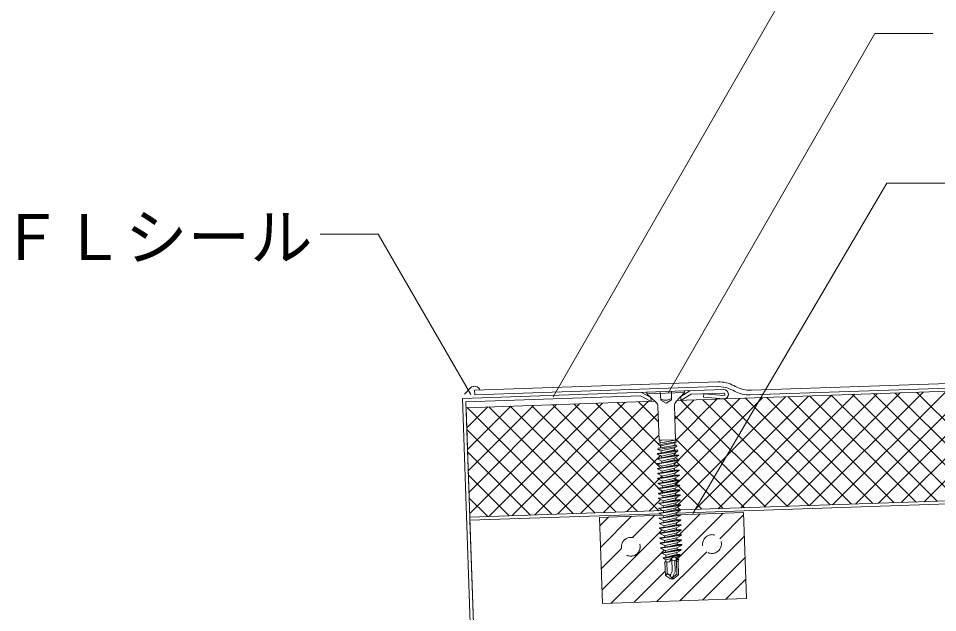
# Model space of a CAD drawing. Units: millimetres, scale not verified. Extents: x -675 to 675, y -471 to 460.
# Drawn here: x -408.6 to -114.9, y 88.9 to 278.9 of the extents above; entities that cross this region are included whole.
import ezdxf
from ezdxf.enums import TextEntityAlignment as Align

# ---------------------------------------------------------------- set-up
doc = ezdxf.new("R2010")
doc.units = ezdxf.units.MM
doc.header["$LTSCALE"] = 5
doc.linetypes.add('DASHED1', pattern=[1.8, 1.2, -0.6])
for name, color, linetype, lineweight in [('1-0_芯・寸法線', 7, 'Continuous', 9), ('1-3_断熱材', 30, 'Continuous', 18), ('1-4_リベットルーフ', 3, 'Continuous', 9), ('1-5_ＦＬ鋼板・ディスク', 7, 'Continuous', 9), ('1-6_アンカー類', 4, 'Continuous', 9), ('1-7_設備', 5, 'Continuous', 9), ('1-9_下地鋼板', 7, 'DASHED1', 9)]:
    doc.layers.add(name, color=color, linetype=linetype, lineweight=lineweight)
doc.styles.add('ＭＳ ゴシック', font='')
doc.styles.get('ＭＳ ゴシック').set_extended_font_data('MS Gothic')

msp = doc.modelspace()

# ---------------------------------------------------------------- linework, layer by layer
at = {"layer": '1-0_芯・寸法線'}
for p, q in [((-237.738, 157.893), (-153.735, 304.271)), ((-200.911, 159.104), (-134.97, 274.008)), ((-134.97, 274.008), (-116.423, 274.008)), ((-193.064, 120.564), (-131.048, 226.147)), ((-131.048, 226.147), (-112.501, 226.147)), ((-293.585, 209.838), (-312.132, 209.838)), ((-263.97, 158.655), (-293.585, 209.838))]:
    msp.add_line(p, q, dxfattribs=at)
at = {"layer": '1-3_断熱材'}
for p, q in [((303.811, 173.762), (-198.148, 156.696)), ((-177.712, 122.371), (-141.459, 158.624)), ((-170.392, 122.62), (-134.139, 158.873)), ((-163.072, 122.869), (-126.819, 159.122)), ((-155.752, 123.118), (-119.499, 159.37)), ((-148.432, 123.367), (-112.179, 159.619)), ((-141.112, 123.615), (-104.859, 159.868)), ((-101.344, 124.967), (-135.213, 158.836)), ((-133.792, 123.864), (-97.539, 160.117)), ((-94.506, 125.2), (-128.375, 159.069)), ((-126.472, 124.113), (-90.22, 160.366)), ((-87.667, 125.432), (-121.536, 159.301)), ((-119.152, 124.362), (-82.9, 160.615)), ((-205.144, 156.459), (-265.509, 154.406)), ((-258.231, 119.633), (-221.978, 155.886)), ((-250.911, 119.882), (-214.658, 156.135)), ((-243.591, 120.131), (-207.338, 156.384)), ((-203.456, 135.155), (-224.114, 155.814)), ((-204.007, 142.777), (-217.276, 156.046)), ((-204.05, 149.892), (-210.437, 156.279)), ((-198.844, 150.736), (-192.698, 156.882)), ((-198.605, 129.762), (-170.739, 157.628)), ((-198.55, 143.959), (-185.378, 157.131)), ((-197.916, 123.381), (-163.419, 157.877)), ((-197.789, 137.65), (-178.059, 157.379)), ((-162.891, 122.875), (-196.76, 156.744)), ((-192.213, 122.012), (-156.099, 158.126)), ((-156.053, 123.107), (-189.921, 156.976)), ((-185.032, 122.122), (-148.779, 158.375)), ((-149.214, 123.34), (-183.083, 157.209)), ((-142.376, 123.572), (-176.245, 157.441)), ((-172.083, 156.284), (-170.739, 157.628)), ((-135.537, 123.805), (-169.406, 157.674)), ((-128.699, 124.037), (-162.567, 157.906)), ((-121.86, 124.27), (-155.729, 158.139)), ((-115.021, 124.502), (-148.89, 158.371)), ((-108.183, 124.735), (-142.052, 158.604)), ((-265.509, 154.406), (-264.32, 119.427)), ((-265.289, 147.93), (-258.577, 154.642)), ((-231.277, 120.551), (-265.146, 154.419)), ((-265.057, 141.092), (-251.257, 154.891)), ((-264.824, 134.253), (-243.937, 155.14)), ((-264.592, 127.415), (-236.618, 155.388)), ((-264.359, 120.576), (-229.298, 155.637)), ((-224.439, 120.783), (-258.307, 154.652)), ((-217.6, 121.015), (-251.469, 154.884)), ((-210.762, 121.248), (-244.63, 155.116)), ((-203.923, 121.48), (-237.792, 155.349)), ((-204.049, 128.677), (-230.953, 155.581)), ((-236.271, 120.38), (-204.139, 152.512)), ((-169.73, 122.642), (-198.873, 151.785)), ((-238.116, 120.318), (-265.274, 147.476)), ((-228.951, 120.629), (-203.907, 145.673)), ((-176.569, 122.41), (-198.674, 144.515)), ((-203.149, 141.919), (-203.736, 142.507)), ((-244.955, 120.086), (-265.025, 140.156)), ((-221.632, 120.878), (-203.415, 139.095)), ((-204.129, 138.381), (-203.328, 139.182)), ((-199.045, 139.471), (-198.251, 140.321)), ((-197.668, 137.643), (-198.591, 138.505)), ((-198.962, 136.477), (-198.504, 136.934)), ((-183.407, 122.177), (-198.288, 137.059)), ((-251.793, 119.853), (-264.776, 132.836)), ((-203.482, 131.957), (-202.864, 132.575)), ((-203.326, 132.112), (-202.864, 132.575)), ((-214.312, 121.127), (-203.913, 131.525)), ((-198.233, 131.328), (-198.805, 131.862)), ((-198.032, 129.732), (-198.663, 130.362)), ((-190.246, 121.945), (-197.635, 129.334)), ((54.355, 130.261), (-197.032, 121.714)), ((-202.66, 127.288), (-203.636, 128.264)), ((-258.632, 119.621), (-264.527, 125.516)), ((-206.992, 121.376), (-203.362, 125.005)), ((-202.679, 125.688), (-202.6, 125.768)), ((-198.582, 125.318), (-198.117, 125.816)), ((-202.456, 121.53), (-264.32, 119.427)), ((-197.084, 121.713), (-198.009, 122.638))]:
    msp.add_line(p, q, dxfattribs=at)
at = {"layer": '1-4_リベットルーフ'}
for p, q in [((-174.371, 160.006), (303.76, 176.261)), ((-174.722, 158.493), (303.811, 174.762)), ((-185.022, 162.645), (-262.803, 160.001)), ((-264.117, 160.79), (-265.999, 158.776)), ((-262.752, 158.502), (-262.803, 160.001)), ((-185.373, 161.133), (-262.752, 158.502)), ((-179.764, 159.662), (-180.33, 159.963)), ((-179.414, 161.175), (-179.979, 161.476))]:
    msp.add_line(p, q, dxfattribs=at)
for centre, radius, start, end in [((-184.682, 152.651), 10, 61.94695, 91.94716), ((-262.842, 159.249), 2, 23.972, 129.632), ((-185.033, 151.138), 10, 61.94605, 91.9472), ((-175.061, 168.487), 10, 241.94605, 271.94722), ((-174.711, 170), 10, 241.94695, 271.9472)]:
    msp.add_arc(centre, radius, start, end, dxfattribs=at)
at = {"layer": '1-5_ＦＬ鋼板・ディスク'}
for p, q in [((-266.71, 157.367), (-183.259, 160.204)), ((-206.457, 157.685), (-209.51, 159.312)), ((-196.922, 158.009), (-193.986, 159.84)), ((-196.879, 156.74), (-193.654, 158.75)), ((-193.654, 158.75), (-183.221, 159.105)), ((-189.583, 158.881), (-189.68, 157.785)), ((-183.148, 158.31), (-189.583, 158.881)), ((-260.743, -18.145), (-266.71, 157.367)), ((-265.574, 156.305), (-209.767, 158.203)), ((-259.715, -16.009), (-265.574, 156.305)), ((-206.413, 156.415), (-209.767, 158.203)), ((-206.457, 157.685), (-206.413, 156.415)), ((-196.922, 158.009), (-196.879, 156.74)), ((-183.157, 157.206), (-189.68, 157.785))]:
    msp.add_line(p, q, dxfattribs=at)
for radius, start in [(1.5, 271.947), (0.4, 278.542)]:
    msp.add_arc((-183.208, 158.705), radius, start, 91.947, dxfattribs=at)
at = {"layer": '1-6_アンカー類'}
for p, q in [((-207.744, 159.372), (-195.751, 159.78)), ((-207.744, 159.372), (-207.728, 158.872)), ((-207.728, 158.872), (-195.734, 159.28)), ((-207.728, 158.872), (-204.85, 156.184)), ((-195.734, 159.28), (-198.422, 156.403)), ((-195.751, 159.78), (-195.734, 159.28)), ((-204.217, 154.791), (-203.85, 143.995)), ((-198.96, 154.969), (-198.664, 144.172)), ((-198.565, 144.036), (-203.973, 143.045)), ((-203.85, 143.995), (-198.593, 144.174)), ((-201.988, 143.409), (-198.792, 144.048)), ((-198.785, 144.168), (-198.792, 144.048)), ((-198.565, 144.036), (-198.792, 144.048)), ((-198.565, 144.036), (-198.448, 143.447)), ((-198.159, 141.994), (-204.23, 141.056)), ((-204.182, 141.424), (-204.23, 141.056)), ((-198.246, 142.433), (-204.182, 141.424)), ((-198.448, 143.447), (-204.04, 142.526)), ((-203.973, 143.045), (-204.04, 142.526)), ((-203.644, 143.895), (-203.55, 143.122)), ((-203.442, 142.233), (-203.36, 141.563)), ((-202.368, 141.732), (-198.876, 142.466)), ((-198.925, 141.553), (-198.96, 140.884)), ((-198.159, 141.994), (-198.925, 141.553)), ((-198.836, 143.224), (-198.876, 142.466)), ((-198.246, 142.433), (-198.876, 142.466)), ((-198.448, 143.447), (-198.836, 143.224)), ((-198.246, 142.433), (-198.159, 141.994)), ((-197.604, 139.226), (-204.473, 138.197)), ((-204.473, 138.197), (-204.468, 138.047)), ((-197.599, 139.076), (-204.468, 138.047)), ((-197.869, 140.54), (-204.42, 139.586)), ((-204.392, 139.802), (-204.42, 139.586)), ((-197.927, 140.829), (-204.392, 139.802)), ((-203.239, 140.572), (-203.169, 139.997)), ((-203.047, 138.915), (-203.03, 138.413)), ((-202.55, 138.485), (-199.796, 139.13)), ((-199.014, 139.881), (-202.522, 139.038)), ((-202.443, 140.112), (-198.96, 140.884)), ((-199.796, 139.13), (-199.058, 139.303)), ((-199.014, 139.881), (-199.058, 139.303)), ((-197.604, 139.226), (-199.058, 139.303)), ((-197.599, 139.076), (-199.022, 138.256)), ((-199.022, 138.256), (-199.004, 137.714)), ((-197.869, 140.54), (-199.014, 139.881)), ((-197.927, 140.829), (-198.96, 140.884)), ((-197.927, 140.829), (-197.869, 140.54)), ((-197.604, 139.226), (-197.599, 139.076)), ((-197.55, 137.637), (-204.419, 136.608)), ((-204.419, 136.608), (-204.414, 136.458)), ((-197.545, 137.487), (-204.414, 136.458)), ((-197.496, 136.048), (-204.365, 135.019)), ((-197.491, 135.898), (-204.36, 134.869)), ((-202.993, 137.326), (-202.976, 136.824)), ((-202.939, 135.737), (-202.922, 135.235)), ((-202.496, 136.896), (-199.004, 137.714)), ((-202.442, 135.307), (-198.95, 136.125)), ((-197.55, 137.637), (-199.004, 137.714)), ((-197.545, 137.487), (-198.968, 136.667)), ((-198.968, 136.667), (-198.95, 136.125)), ((-197.496, 136.048), (-198.95, 136.125)), ((-197.491, 135.898), (-198.914, 135.078)), ((-197.55, 137.637), (-197.545, 137.487)), ((-197.496, 136.048), (-197.491, 135.898)), ((-204.365, 135.019), (-204.36, 134.869)), ((-197.442, 134.459), (-204.311, 133.43)), ((-204.311, 133.43), (-204.306, 133.28)), ((-197.437, 134.309), (-204.306, 133.28)), ((-197.388, 132.87), (-204.257, 131.841)), ((-197.383, 132.72), (-204.252, 131.691)), ((-202.885, 134.148), (-202.868, 133.646)), ((-202.831, 132.558), (-202.814, 132.057)), ((-202.388, 133.718), (-198.896, 134.536)), ((-202.334, 132.129), (-198.841, 132.947)), ((-198.914, 135.078), (-198.896, 134.536)), ((-197.442, 134.459), (-198.896, 134.536)), ((-197.437, 134.309), (-198.86, 133.489)), ((-198.86, 133.489), (-198.841, 132.947)), ((-197.388, 132.87), (-198.841, 132.947)), ((-197.383, 132.72), (-198.806, 131.9)), ((-197.442, 134.459), (-197.437, 134.309)), ((-197.388, 132.87), (-197.383, 132.72)), ((-204.257, 131.841), (-204.252, 131.691)), ((-197.334, 131.28), (-204.203, 130.251)), ((-204.203, 130.251), (-204.198, 130.102)), ((-197.329, 131.131), (-204.198, 130.102)), ((-197.28, 129.691), (-204.149, 128.662)), ((-197.275, 129.541), (-204.144, 128.512)), ((-202.777, 130.969), (-202.759, 130.468)), ((-202.723, 129.38), (-202.705, 128.879)), ((-202.28, 130.54), (-198.787, 131.358)), ((-202.226, 128.95), (-198.733, 129.769)), ((-198.806, 131.9), (-198.787, 131.358)), ((-197.334, 131.28), (-198.787, 131.358)), ((-197.329, 131.131), (-198.752, 130.311)), ((-198.752, 130.311), (-198.733, 129.769)), ((-197.28, 129.691), (-198.733, 129.769)), ((-197.275, 129.541), (-198.698, 128.722)), ((-197.334, 131.28), (-197.329, 131.131)), ((-197.28, 129.691), (-197.275, 129.541)), ((-204.149, 128.662), (-204.144, 128.512)), ((-197.226, 128.102), (-204.095, 127.073)), ((-204.095, 127.073), (-204.09, 126.923)), ((-197.221, 127.952), (-204.09, 126.923)), ((-197.172, 126.513), (-204.041, 125.484)), ((-197.167, 126.363), (-204.036, 125.334)), ((-202.669, 127.791), (-202.651, 127.29)), ((-202.172, 127.361), (-198.679, 128.18)), ((-202.118, 125.772), (-198.625, 126.591)), ((-198.698, 128.722), (-198.679, 128.18)), ((-197.226, 128.102), (-198.679, 128.18)), ((-197.221, 127.952), (-198.644, 127.133)), ((-198.644, 127.133), (-198.625, 126.591)), ((-197.172, 126.513), (-198.625, 126.591)), ((-197.167, 126.363), (-198.59, 125.544)), ((-197.226, 128.102), (-197.221, 127.952)), ((-197.172, 126.513), (-197.167, 126.363)), ((-204.041, 125.484), (-204.036, 125.334)), ((-197.118, 124.924), (-203.987, 123.895)), ((-203.987, 123.895), (-203.982, 123.745)), ((-197.113, 124.774), (-203.982, 123.745)), ((-202.614, 126.202), (-202.597, 125.7)), ((-202.56, 124.613), (-202.543, 124.111)), ((-202.064, 124.183), (-198.571, 125.002)), ((-202.01, 122.594), (-198.517, 123.413)), ((-198.59, 125.544), (-198.571, 125.002)), ((-197.118, 124.924), (-198.571, 125.002)), ((-197.113, 124.774), (-198.536, 123.954)), ((-198.536, 123.954), (-198.517, 123.413)), ((-197.064, 123.335), (-198.517, 123.413)), ((-197.118, 124.924), (-197.113, 124.774)), ((-197.064, 123.335), (-203.933, 122.306)), ((-203.933, 122.306), (-203.928, 122.156)), ((-197.059, 123.185), (-203.928, 122.156)), ((-203.928, 122.156), (-202.452, 121.435)), ((-197.01, 121.746), (-203.879, 120.717)), ((-203.879, 120.717), (-203.874, 120.567)), ((-197.005, 121.596), (-203.874, 120.567)), ((-202.506, 123.024), (-202.489, 122.522)), ((-202.452, 121.435), (-198.482, 122.365)), ((-202.452, 121.435), (-202.435, 120.933)), ((-201.956, 121.005), (-198.463, 121.823)), ((-197.059, 123.185), (-198.482, 122.365)), ((-198.482, 122.365), (-198.463, 121.823)), ((-197.01, 121.746), (-198.463, 121.823)), ((-197.005, 121.596), (-198.428, 120.776)), ((-198.428, 120.776), (-198.409, 120.234)), ((-197.064, 123.335), (-197.059, 123.185)), ((-197.01, 121.746), (-197.005, 121.596)), ((-196.956, 120.157), (-203.825, 119.128)), ((-203.825, 119.128), (-203.82, 118.978)), ((-196.951, 120.007), (-203.82, 118.978)), ((-196.902, 118.568), (-203.771, 117.539)), ((-203.771, 117.539), (-203.766, 117.389)), ((-196.897, 118.418), (-203.766, 117.389)), ((-202.398, 119.846), (-202.381, 119.344)), ((-202.344, 118.257), (-202.327, 117.755)), ((-201.902, 119.416), (-198.409, 120.234)), ((-201.848, 117.827), (-198.355, 118.645)), ((-196.956, 120.157), (-198.409, 120.234)), ((-196.951, 120.007), (-198.374, 119.187)), ((-198.374, 119.187), (-198.355, 118.645)), ((-196.902, 118.568), (-198.355, 118.645)), ((-196.897, 118.418), (-198.32, 117.598)), ((-198.32, 117.598), (-198.301, 117.056)), ((-196.956, 120.157), (-196.951, 120.007)), ((-196.902, 118.568), (-196.897, 118.418)), ((-196.848, 116.979), (-203.717, 115.95)), ((-203.717, 115.95), (-203.712, 115.8)), ((-196.843, 116.829), (-203.712, 115.8)), ((-196.794, 115.39), (-203.663, 114.361)), ((-196.789, 115.24), (-203.658, 114.211)), ((-202.29, 116.668), (-202.273, 116.166)), ((-202.236, 115.079), (-202.219, 114.577)), ((-201.794, 116.238), (-198.301, 117.056)), ((-201.74, 114.649), (-198.247, 115.467)), ((-196.848, 116.979), (-198.301, 117.056)), ((-196.843, 116.829), (-198.266, 116.009)), ((-198.266, 116.009), (-198.247, 115.467)), ((-196.794, 115.39), (-198.247, 115.467)), ((-196.789, 115.24), (-198.212, 114.42)), ((-196.848, 116.979), (-196.843, 116.829)), ((-196.794, 115.39), (-196.789, 115.24)), ((-203.663, 114.361), (-203.658, 114.211)), ((-196.74, 113.801), (-203.609, 112.772)), ((-203.609, 112.772), (-203.604, 112.622)), ((-196.735, 113.651), (-203.604, 112.622)), ((-196.686, 112.211), (-203.555, 111.182)), ((-196.681, 112.062), (-203.55, 111.033)), ((-202.182, 113.489), (-202.165, 112.988)), ((-202.128, 111.9), (-202.111, 111.399)), ((-201.686, 113.06), (-198.193, 113.878)), ((-201.632, 111.471), (-198.139, 112.289)), ((-198.212, 114.42), (-198.193, 113.878)), ((-196.74, 113.801), (-198.193, 113.878)), ((-196.735, 113.651), (-198.158, 112.831)), ((-198.158, 112.831), (-198.139, 112.289)), ((-196.686, 112.211), (-198.139, 112.289)), ((-196.681, 112.062), (-198.104, 111.242)), ((-196.74, 113.801), (-196.735, 113.651)), ((-196.686, 112.211), (-196.681, 112.062)), ((-203.555, 111.182), (-203.55, 111.033)), ((-203.407, 109.597), (-199.457, 110.199)), ((-203.407, 109.597), (-203.402, 109.447)), ((-196.83, 109.025), (-203.035, 108.018)), ((-196.825, 108.875), (-203.03, 107.868)), ((-202.074, 110.311), (-202.065, 110.036)), ((-202.065, 110.036), (-202.038, 109.805)), ((-201.91, 108.717), (-201.85, 108.211)), ((-201.564, 109.878), (-200.722, 110.082)), ((-201.296, 108.3), (-198.12, 109.094)), ((-200.722, 110.082), (-198.085, 110.7)), ((-196.632, 110.622), (-199.457, 110.199)), ((-196.825, 108.875), (-198.169, 108.101)), ((-198.094, 109.627), (-198.12, 109.094)), ((-196.83, 109.025), (-198.12, 109.094)), ((-198.104, 111.242), (-198.085, 110.7)), ((-196.627, 110.472), (-198.094, 109.627)), ((-196.632, 110.622), (-198.085, 110.7)), ((-196.83, 109.025), (-196.825, 108.875)), ((-196.632, 110.622), (-196.627, 110.472)), ((-203.035, 108.018), (-203.03, 107.868)), ((-198.127, 107.242), (-202.601, 106.448)), ((-202.601, 106.448), (-202.5, 106.213)), ((-198.101, 107.096), (-202.5, 106.213)), ((-201.735, 107.235), (-201.713, 107.047)), ((-201.698, 106.608), (-201.713, 107.047)), ((-201.671, 105.808), (-201.656, 105.374)), ((-199.566, 107.12), (-201.111, 106.712)), ((-199.693, 102.072), (-199.837, 106.308)), ((-199.566, 107.12), (-198.199, 107.484)), ((-198.608, 106.539), (-198.197, 106.637)), ((-198.608, 106.539), (-198.333, 105.825)), ((-197.567, 105.836), (-198.469, 105.643)), ((-198.333, 105.825), (-198.171, 105.868)), ((-198.169, 108.101), (-198.199, 107.484)), ((-197.094, 107.425), (-198.199, 107.484)), ((-197.089, 107.275), (-198.197, 106.637)), ((-198.197, 106.637), (-198.171, 105.868)), ((-197.567, 105.836), (-198.171, 105.868)), ((-198.127, 107.242), (-197.094, 107.425)), ((-198.101, 107.096), (-197.089, 107.275)), ((-197.567, 105.836), (-197.692, 105.48)), ((-197.094, 107.425), (-197.089, 107.275)), ((-201.995, 105.036), (-201.656, 105.374)), ((-201.995, 105.036), (-200.573, 105.084)), ((-201.851, 100.793), (-201.995, 105.036)), ((-201.287, 101.861), (-201.395, 105.056)), ((-201.183, 105.064), (-200.471, 105.254)), ((-200.769, 105.152), (-201.183, 105.064)), ((-200.266, 105.595), (-198.459, 105.656)), ((-198.686, 101.898), (-198.814, 105.644)), ((-197.692, 105.48), (-198.314, 105.352)), ((-198.162, 101.179), (-198.303, 105.349)), ((-198.132, 105.303), (-197.956, 105.327)), ((-198.132, 105.303), (-197.797, 105.179)), ((-197.692, 105.48), (-197.956, 105.327)), ((-197.797, 105.179), (-197.956, 105.327)), ((-197.653, 100.936), (-197.797, 105.179)), ((-201.619, 101.023), (-201.851, 100.793)), ((-200.163, 99.695), (-201.851, 100.793)), ((-200.857, 101.101), (-200.789, 101.056)), ((-200.146, 101.222), (-199.693, 102.072)), ((-200.135, 100.361), (-199.709, 99.61)), ((-199.677, 100.039), (-199.709, 99.61)), ((-199.677, 100.039), (-198.686, 101.898)), ((-199.677, 100.039), (-198.162, 101.179)), ((-199.262, 99.726), (-199.677, 100.039)), ((-199.262, 99.726), (-197.653, 100.936)), ((-198.162, 101.179), (-197.653, 100.936)), ((-199.709, 99.61), (-200.163, 99.695)), ((-199.709, 99.61), (-199.262, 99.726))]:
    msp.add_line(p, q, dxfattribs=at)
at = {"layer": '1-6_アンカー類', "linetype": 'DASHED1'}
msp.add_line((-203.541, 159.515), (-203.352, 156.774), dxfattribs=at)
msp.add_lwpolyline([(-203.352, 156.774), (-201.615, 155.848), (-199.945, 156.889), (-199.943, 159.637)], dxfattribs=at)
at = {"layer": '1-6_アンカー類'}
for points in [[(-203.85, 143.995), (-203.644, 143.895), (-203.014, 144.024)], [(-204.23, 141.056), (-203.239, 140.572), (-198.925, 141.553)], [(-204.04, 142.526), (-203.442, 142.233), (-198.836, 143.224)], [(-204.468, 138.047), (-202.993, 137.326), (-199.022, 138.256)], [(-204.42, 139.586), (-203.047, 138.915), (-202.522, 139.038)], [(-204.414, 136.458), (-202.939, 135.737), (-198.968, 136.667)], [(-204.36, 134.869), (-202.885, 134.148), (-198.914, 135.078)], [(-204.306, 133.28), (-202.831, 132.558), (-198.86, 133.489)], [(-204.252, 131.691), (-202.777, 130.969), (-198.806, 131.9)], [(-204.198, 130.102), (-202.723, 129.38), (-198.752, 130.311)], [(-204.144, 128.512), (-202.669, 127.791), (-198.698, 128.722)], [(-204.09, 126.923), (-202.614, 126.202), (-198.644, 127.133)], [(-204.036, 125.334), (-202.56, 124.613), (-198.59, 125.544)], [(-203.982, 123.745), (-202.506, 123.024), (-198.536, 123.954)], [(-203.874, 120.567), (-202.398, 119.846), (-198.428, 120.776)], [(-203.82, 118.978), (-202.344, 118.257), (-198.374, 119.187)], [(-203.766, 117.389), (-202.29, 116.668), (-198.32, 117.598)], [(-203.712, 115.8), (-202.236, 115.079), (-198.266, 116.009)], [(-203.658, 114.211), (-202.182, 113.489), (-198.212, 114.42)], [(-203.604, 112.622), (-202.128, 111.9), (-198.158, 112.831)], [(-203.55, 111.033), (-202.074, 110.311), (-198.104, 111.242)], [(-196.627, 110.472), (-199.435, 110.052), (-203.402, 109.447)], [(-203.402, 109.447), (-201.91, 108.717), (-198.094, 109.627)], [(-203.03, 107.868), (-201.735, 107.235), (-198.169, 108.101)], [(-202.5, 106.213), (-201.671, 105.808), (-199.881, 106.235)], [(-198.608, 106.539), (-199.23, 106.68), (-199.837, 106.308), (-200.573, 105.084)], [(-198.132, 105.303), (-198.314, 105.352), (-198.469, 105.643), (-198.333, 105.825)], [(-200.471, 105.254), (-200.769, 105.152), (-200.573, 105.084)]]:
    msp.add_lwpolyline(points, dxfattribs=at)
for centre, radius, start, end in [((-206.216, 154.723), 2, 1.947, 46.947), ((-196.962, 155.038), 1.999, 136.932, 181.962), ((-202.414, 101.823), 1.128, 314.793, 1.947), ((-201.19, 100.59), 0.609, 56.947, 134.793), ((-200.342, 101.893), 0.945, 181.947, 236.947), ((-200.543, 101.434), 0.45, 236.947, 331.947), ((-201.888, 99.367), 2.015, 29.547, 56.947), ((-199.357, 100.802), 0.894, 151.947, 209.547)]:
    msp.add_arc(centre, radius, start, end, dxfattribs=at)
at = {"layer": '1-6_アンカー類', "linetype": 'DASHED1'}
msp.add_arc((-201.801, 160.411), 3.585, 243.856, 300.039, dxfattribs=at)
at = {"layer": '1-7_設備'}
for p, q in [((-198.172, 105.884), (-183.378, 120.678)), ((-176.908, 120.897), (-197.631, 120.193)), ((-197.297, 113.83), (-190.698, 120.429)), ((-176.908, 120.897), (-175.975, 93.425)), ((-202.752, 120.019), (-222.905, 119.334)), ((-222.812, 116.599), (-219.978, 119.433)), ((-222.58, 109.761), (-212.658, 119.682)), ((-212.383, 112.887), (-205.338, 119.931)), ((-184.475, 112.51), (-176.881, 120.103)), ((-222.115, 96.083), (-202.829, 115.369)), ((-197.211, 92.703), (-176.649, 113.265)), ((-222.347, 102.922), (-215.873, 109.396)), ((-219.171, 91.956), (-202.246, 108.881)), ((-204.531, 92.454), (-188.644, 108.341)), ((-189.891, 92.952), (-176.417, 106.426)), ((-211.851, 92.205), (-201.897, 102.159)), ((-182.571, 93.201), (-176.184, 99.588))]:
    msp.add_line(p, q, dxfattribs=at)
msp.add_lwpolyline([(-222.905, 119.334), (-221.971, 91.861), (-175.975, 93.425)], dxfattribs=at)
at = {"layer": '1-7_設備', "linetype": 'DASHED1'}
for centre in [(-212.922, 109.935), (-186.952, 110.818)]:
    msp.add_circle(centre, 3, dxfattribs=at)
at = {"layer": '1-9_下地鋼板', "linetype": 'Continuous'}
for p, q in [((54.389, 129.264), (-198.424, 120.666)), ((-203.709, 120.487), (-264.286, 118.427)), ((-260.208, -1.504), (-264.286, 118.427))]:
    msp.add_line(p, q, dxfattribs=at)

# ---------------------------------------------------------------- texts
at = {"layer": '1-0_芯・寸法線', "style": 'ＭＳ ゴシック'}
msp.add_text('ＦＬシール', height=14.66, dxfattribs=at).set_placement((-414.547, 197.232), align=Align.BOTTOM_LEFT)

doc.saveas('drawing.dxf')
